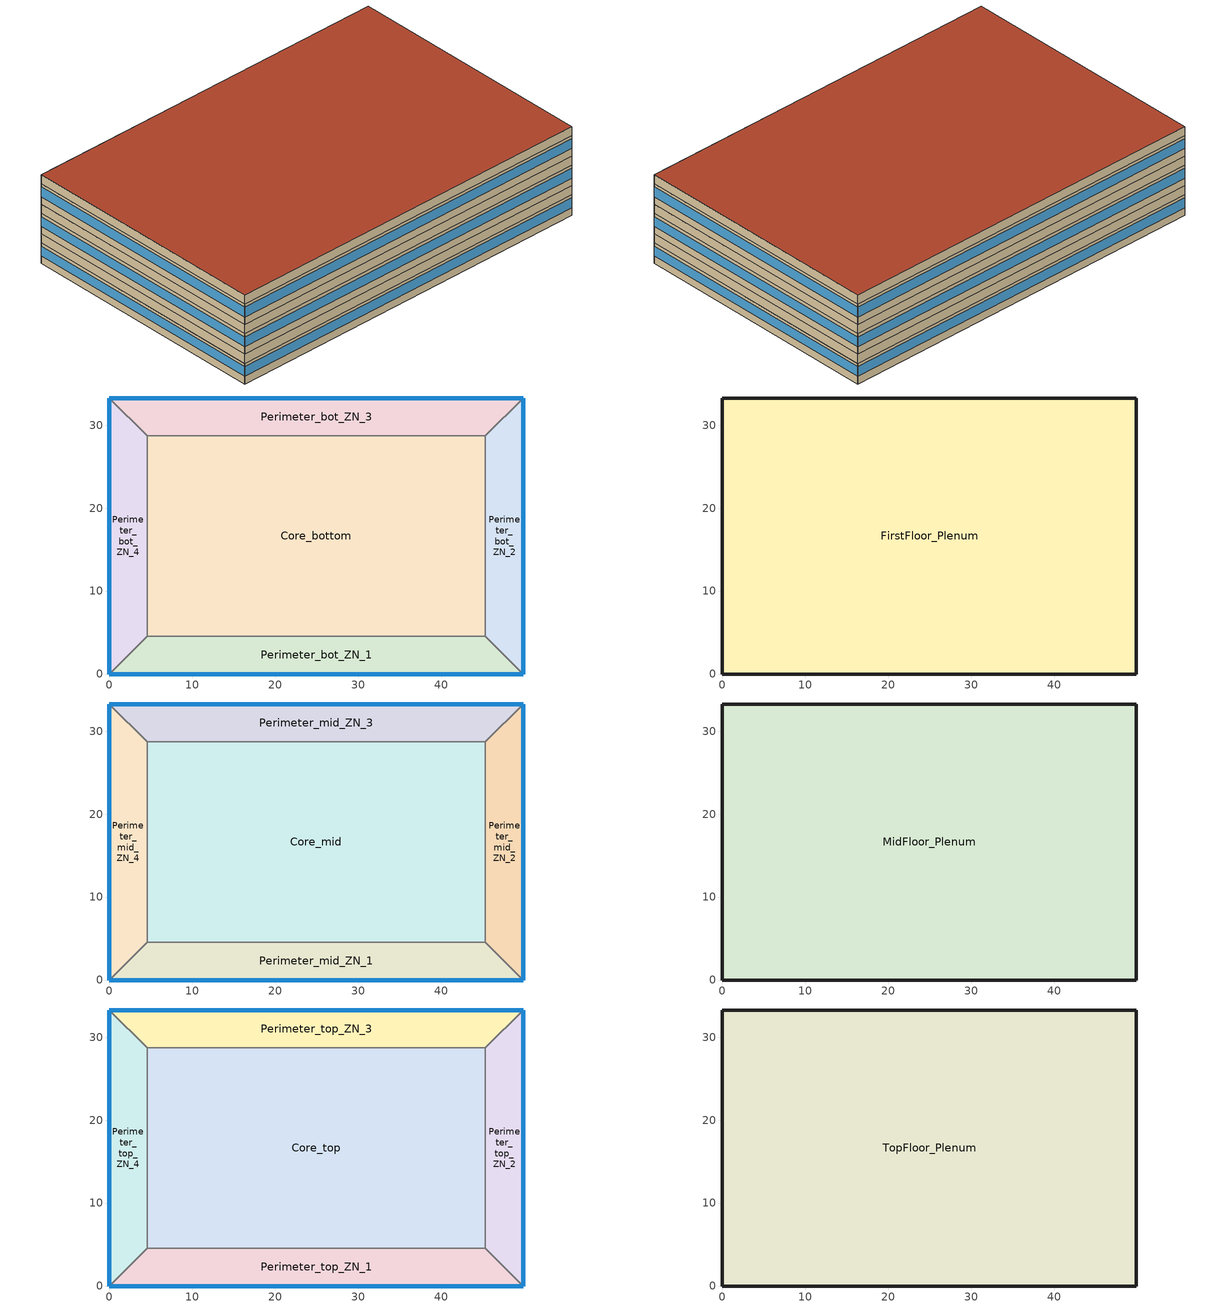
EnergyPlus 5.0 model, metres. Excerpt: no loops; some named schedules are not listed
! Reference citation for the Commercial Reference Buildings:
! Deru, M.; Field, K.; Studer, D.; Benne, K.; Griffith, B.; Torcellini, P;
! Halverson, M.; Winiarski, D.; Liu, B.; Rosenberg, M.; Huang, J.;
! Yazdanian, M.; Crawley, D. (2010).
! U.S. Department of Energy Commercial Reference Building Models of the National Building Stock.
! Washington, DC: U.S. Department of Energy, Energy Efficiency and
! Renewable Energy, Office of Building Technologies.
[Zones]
Core_bottom
 floor ground (ext-slab): 45.34,28.7 45.34,4.57 4.57,4.57 4.57,28.7 z0
 wall to Perimeter_bot_ZN_2 (int-walls): 45.34,4.57 45.34,28.7 z0:2.74
 wall to Perimeter_bot_ZN_3 (int-walls): 45.34,28.7 4.57,28.7 z0:2.74
 wall to Perimeter_bot_ZN_1 (int-walls): 4.57,4.57 45.34,4.57 z0:2.74
 wall to Perimeter_bot_ZN_4 (int-walls): 4.57,28.7 4.57,4.57 z0:2.74
Perimeter_bot_ZN_1
 floor ground (ext-slab): 0,0 4.57,4.57 45.34,4.57 49.91,0 z0
 wall outside (Steel Frame Non-res Ext Wall): 0,0 49.91,0 z0:2.74
 wall to Perimeter_bot_ZN_2 (int-walls): 49.91,0 45.34,4.57 z0:2.74
 wall to Perimeter_bot_ZN_4 (int-walls): 4.57,4.57 0,0 z0:2.74
 window (Window Non-res Fixed): 0,0 49.91,0 z1.02:2.33
Perimeter_bot_ZN_2
 floor ground (ext-slab): 49.91,0 45.34,4.57 45.34,28.7 49.91,33.27 z0
 wall outside (Steel Frame Non-res Ext Wall): 49.91,0 49.91,33.27 z0:2.74
 wall to Perimeter_bot_ZN_3 (int-walls): 49.91,33.27 45.34,28.7 z0:2.74
 window (Window Non-res Fixed): 49.91,0 49.91,33.27 z1.02:2.33
Perimeter_bot_ZN_3
 floor ground (ext-slab): 49.91,33.27 45.34,28.7 4.57,28.7 0,33.27 z0
 wall outside (Steel Frame Non-res Ext Wall): 49.91,33.27 0,33.27 z0:2.74
 wall to Perimeter_bot_ZN_4 (int-walls): 0,33.27 4.57,28.7 z0:2.74
 window (Window Non-res Fixed): 49.91,33.27 0,33.27 z1.02:2.33
Perimeter_bot_ZN_4
 floor ground (ext-slab): 0,33.27 4.57,28.7 4.57,4.57 0,0 z0
 wall outside (Steel Frame Non-res Ext Wall): 0,33.27 0,0 z0:2.74
 window (Window Non-res Fixed): 0,33.27 0,0 z1.02:2.33
FirstFloor_Plenum
 floor to Perimeter_bot_ZN_1 (DropCeiling): 45.34,4.57 49.91,0 0,0 4.57,4.57 z2.74
 floor to Perimeter_bot_ZN_2 (DropCeiling): 49.91,0 45.34,4.57 45.34,28.7 49.91,33.27 z2.74
 floor to Perimeter_bot_ZN_3 (DropCeiling): 0,33.27 49.91,33.27 45.34,28.7 4.57,28.7 z2.74
 floor to Perimeter_bot_ZN_4 (DropCeiling): 4.57,28.7 4.57,4.57 0,0 0,33.27 z2.74
 floor to Core_bottom (DropCeiling): 4.57,4.57 4.57,28.7 45.34,28.7 45.34,4.57 z2.74
 wall outside (Steel Frame Non-res Ext Wall): 49.91,0 49.91,33.27 0,33.27 0,0 49.91,0 z2.74:3.96
Core_mid
 floor to FirstFloor_Plenum (INT-FLOOR-TOPSIDE): 4.57,4.57 4.57,28.7 45.34,28.7 45.34,4.57 z3.96
 wall to Perimeter_mid_ZN_2 (int-walls): 45.34,4.57 45.34,28.7 z3.96:6.71
 wall to Perimeter_mid_ZN_3 (int-walls): 45.34,28.7 4.57,28.7 z3.96:6.71
 wall to Perimeter_mid_ZN_1 (int-walls): 4.57,4.57 45.34,4.57 z3.96:6.71
 wall to Perimeter_mid_ZN_4 (int-walls): 4.57,28.7 4.57,4.57 z3.96:6.71
Perimeter_mid_ZN_1
 floor to FirstFloor_Plenum (INT-FLOOR-TOPSIDE): 0,0 4.57,4.57 45.34,4.57 49.91,0 z3.96
 wall outside (Steel Frame Non-res Ext Wall): 0,0 49.91,0 z3.96:6.71
 wall to Perimeter_mid_ZN_2 (int-walls): 49.91,0 45.34,4.57 z3.96:6.71
 wall to Perimeter_mid_ZN_4 (int-walls): 4.57,4.57 0,0 z3.96:6.71
 window (Window Non-res Fixed): 0,0 49.91,0 z4.98:6.29
Perimeter_mid_ZN_2
 floor to FirstFloor_Plenum (INT-FLOOR-TOPSIDE): 49.91,0 45.34,4.57 45.34,28.7 49.91,33.27 z3.96
 wall outside (Steel Frame Non-res Ext Wall): 49.91,0 49.91,33.27 z3.96:6.71
 wall to Perimeter_mid_ZN_3 (int-walls): 49.91,33.27 45.34,28.7 z3.96:6.71
 window (Window Non-res Fixed): 49.91,0 49.91,33.27 z4.98:6.29
Perimeter_mid_ZN_3
 floor to FirstFloor_Plenum (INT-FLOOR-TOPSIDE): 49.91,33.27 45.34,28.7 4.57,28.7 0,33.27 z3.96
 wall outside (Steel Frame Non-res Ext Wall): 49.91,33.27 0,33.27 z3.96:6.71
 wall to Perimeter_mid_ZN_4 (int-walls): 0,33.27 4.57,28.7 z3.96:6.71
 window (Window Non-res Fixed): 49.91,33.27 0,33.27 z4.98:6.29
Perimeter_mid_ZN_4
 floor to FirstFloor_Plenum (INT-FLOOR-TOPSIDE): 0,33.27 4.57,28.7 4.57,4.57 0,0 z3.96
 wall outside (Steel Frame Non-res Ext Wall): 0,33.27 0,0 z3.96:6.71
 window (Window Non-res Fixed): 0,33.27 0,0 z4.98:6.29
MidFloor_Plenum
 floor to Perimeter_mid_ZN_1 (DropCeiling): 0,0 4.57,4.57 45.34,4.57 49.91,0 z6.71
 floor to Perimeter_mid_ZN_2 (DropCeiling): 49.91,33.27 49.91,0 45.34,4.57 45.34,28.7 z6.71
 floor to Perimeter_mid_ZN_3 (DropCeiling): 49.91,33.27 45.34,28.7 4.57,28.7 0,33.27 z6.71
 floor to Perimeter_mid_ZN_4 (DropCeiling): 0,33.27 4.57,28.7 4.57,4.57 0,0 z6.71
 floor to Core_mid (DropCeiling): 45.34,28.7 45.34,4.57 4.57,4.57 4.57,28.7 z6.71
 wall outside (Steel Frame Non-res Ext Wall): 49.91,0 49.91,33.27 0,33.27 0,0 49.91,0 z6.71:7.92
Core_top
 floor to MidFloor_Plenum (INT-FLOOR-TOPSIDE): 45.34,28.7 45.34,4.57 4.57,4.57 4.57,28.7 z7.92
 wall to Perimeter_top_ZN_2 (int-walls): 45.34,4.57 45.34,28.7 z7.92:10.67
 wall to Perimeter_top_ZN_3 (int-walls): 45.34,28.7 4.57,28.7 z7.92:10.67
 wall to Perimeter_top_ZN_1 (int-walls): 4.57,4.57 45.34,4.57 z7.92:10.67
 wall to Perimeter_top_ZN_4 (int-walls): 4.57,28.7 4.57,4.57 z7.92:10.67
Perimeter_top_ZN_1
 floor to MidFloor_Plenum (INT-FLOOR-TOPSIDE): 0,0 4.57,4.57 45.34,4.57 49.91,0 z7.92
 wall outside (Steel Frame Non-res Ext Wall): 0,0 49.91,0 z7.92:10.67
 wall to Perimeter_top_ZN_2 (int-walls): 49.91,0 45.34,4.57 z7.92:10.67
 wall to Perimeter_top_ZN_4 (int-walls): 4.57,4.57 0,0 z7.92:10.67
 window (Window Non-res Fixed): 0,0 49.91,0 z8.95:10.25
Perimeter_top_ZN_2
 floor to MidFloor_Plenum (INT-FLOOR-TOPSIDE): 49.91,0 45.34,4.57 45.34,28.7 49.91,33.27 z7.92
 wall outside (Steel Frame Non-res Ext Wall): 49.91,0 49.91,33.27 z7.92:10.67
 wall to Perimeter_top_ZN_3 (int-walls): 49.91,33.27 45.34,28.7 z7.92:10.67
 window (Window Non-res Fixed): 49.91,0 49.91,33.27 z8.95:10.25
Perimeter_top_ZN_3
 floor to MidFloor_Plenum (INT-FLOOR-TOPSIDE): 49.91,33.27 45.34,28.7 4.57,28.7 0,33.27 z7.92
 wall outside (Steel Frame Non-res Ext Wall): 49.91,33.27 0,33.27 z7.92:10.67
 wall to Perimeter_top_ZN_4 (int-walls): 0,33.27 4.57,28.7 z7.92:10.67
 window (Window Non-res Fixed): 49.91,33.27 0,33.27 z8.95:10.25
Perimeter_top_ZN_4
 floor to MidFloor_Plenum (INT-FLOOR-TOPSIDE): 0,33.27 4.57,28.7 4.57,4.57 0,0 z7.92
 wall outside (Steel Frame Non-res Ext Wall): 0,33.27 0,0 z7.92:10.67
 window (Window Non-res Fixed): 0,33.27 0,0 z8.95:10.25
TopFloor_Plenum
 floor to Perimeter_top_ZN_1 (DropCeiling): 0,0 4.57,4.57 45.34,4.57 49.91,0 z10.67
 floor to Perimeter_top_ZN_2 (DropCeiling): 49.91,0 45.34,4.57 45.34,28.7 49.91,33.27 z10.67
 floor to Perimeter_top_ZN_3 (DropCeiling): 0,33.27 49.91,33.27 45.34,28.7 4.57,28.7 z10.67
 floor to Perimeter_top_ZN_4 (DropCeiling): 0,0 0,33.27 4.57,28.7 4.57,4.57 z10.67
 floor to Core_top (DropCeiling): 4.57,28.7 45.34,28.7 45.34,4.57 4.57,4.57 z10.67
 wall outside (Steel Frame Non-res Ext Wall): 49.91,0 49.91,33.27 0,33.27 0,0 49.91,0 z10.67:11.89
 roof outside (IEAD Non-res Roof): 49.91,0 49.91,33.27 0,33.27 0,0 z11.89
[Building]
Ref Bldg Medium Office Pre1980_v1.3_5.0: North Axis=0; Terrain=City; Loads Convergence Tolerance Value=0.04; Temperature Convergence Tolerance Value=0.2; Solar Distribution=FullInteriorAndExterior; Maximum Number of Warmup Days=25
[Site:Location]
USA IL-CHICAGO-OHARE: Latitude {deg}=41.77; Longitude {deg}=-87.75; Time Zone {hr}=-6; Elevation {m}=190
[SizingPeriod:DesignDay] Barometric Pressure {Pa}=99063; Rain {0-no,1-yes}=0; Snow on ground {0-no,1-yes}=0; Day of Month=21; Daylight Savings Time Indicator=0; Humidity Indicating Type=WetBulb
Name | Maximum Dry-Bulb Temperature {C} | Daily Temp Range {C} | Humidity Indicating Conditions at Maximum Dry-Bulb | Wind Speed {m/s} design conditions vs. traditional 6.71 m/s (15 mph) | Wind Direction {Degrees; N=0, S=180} | Clearness {0.0 to 1.1} | Month | Day Type | Wind Speed {m/s} design conditions vs. traditional 3.35 m/s (7mph)
CHICAGO Ann Htg 99.6% Condns DB | -20.6 | 0 | -20.6 | 4.9 | 270 | 0 | 1 | WinterDesignDay
CHICAGO Ann Clg .4% Condns WB=>MDB | 31.2 | 10.7 | 25.5 |  | 230 | 1 | 7 | SummerDesignDay | 5.3
[Site:WaterMainsTemperature]
Calculation Method=CORRELATION; Annual Average Outdoor Air Temperature {C}=9.69; Maximum Difference In Monthly Average Outdoor Air Temperatures {deltaC}=28.1
[Site:GroundTemperature:BuildingSurface]
19.527, 19.502, 19.536, 19.598, 20.002, 21.64, 22.225, 22.375, 21.449, 20.121, 19.802, 19.633
[Construction]
Steel Frame Non-res Ext Wall: Wood Siding, Steel Frame NonRes Wall Insulation, 1/2IN Gypsum
IEAD Non-res Roof: Roof Membrane, IEAD NonRes Roof Insulation, Metal Decking
ext-slab: HW CONCRETE, CP02 CARPET PAD
int-walls: 1/2IN Gypsum, 1/2IN Gypsum
INT-FLOOR-TOPSIDE: MAT-CC05 4 HW CONCRETE, CP02 CARPET PAD
Window Non-res Fixed: NonRes Fixed Assembly Window
DropCeiling: Std AC02
InteriorFurnishings: Std Wood 6inch
[Material] Thermal Absorptance=0.9
Name | Roughness | Thickness {m} | Conductivity {W/m-K} | Density {kg/m3} | Specific Heat {J/kg-K} | Solar Absorptance | Visible Absorptance | Density | Specific Heat | Visible Absorptance! Common Materials
Steel Frame NonRes Wall Insulation | MediumRough | 0.03964 | 0.049 | 265 | 836.8 | 0.7 | 0.7
IEAD NonRes Roof Insulation | MediumRough | 0.110216 | 0.049 |  |  | 0.7 | 0.7 | 265 | 836.8
Std Wood 6inch | MediumSmooth | 0.15 | 0.12 | 540 | 1210 | 0.7 |  |  |  | 0.7
Wood Siding | MediumSmooth | 0.01 | 0.11 | 544.62 | 1210 | 0.78 | 0.78
1/2IN Gypsum | Smooth | 0.0127 | 0.16 | 784.9 | 830 | 0.92 | 0.92
HW CONCRETE; MAT-CC05 4 HW CONCRETE | Rough | 0.1016 | 1.311 | 2240 | 836.8 | 0.7 | 0.7
Roof Membrane | VeryRough | 0.0095 | 0.16 | 1121.29 | 1460 | 0.7 | 0.7
Metal Decking | MediumSmooth | 0.0015 | 45.006 | 7680 | 418.4 | 0.7 | 0.3
Std AC02 | MediumSmooth | 0.0127 | 0.057 | 288 | 1339 | 0.7 | 0.2
[WindowMaterial:SimpleGlazingSystem]
NonRes Fixed Assembly Window: U-Factor=3.52036; Solar Heat Gain Coefficient=0.41
[Material:NoMass]
CP02 CARPET PAD: Roughness=VeryRough; Thermal Resistance {(m2-K)/W}=0.2165; Thermal Absorptance=0.9; Solar Absorptance=0.7; Visible Absorptance=0.8
[Zone] Type=1; Multiplier=1
Name | Part of Total Floor Area
Core_bottom; Core_mid; Core_top; Perimeter_bot_ZN_1; Perimeter_bot_ZN_2; Perimeter_bot_ZN_3; Perimeter_bot_ZN_4; Perimeter_mid_ZN_1; Perimeter_mid_ZN_2; Perimeter_mid_ZN_3; Perimeter_mid_ZN_4; Perimeter_top_ZN_1; Perimeter_top_ZN_2; Perimeter_top_ZN_3; Perimeter_top_ZN_4 | Yes
FirstFloor_Plenum; MidFloor_Plenum; TopFloor_Plenum | No
[People] Schedule=BLDG_OCC_SCH; Number of People Calculation Method=Area/Person; Zone Area per Person=18.58; Fraction Radiant=0.3; User Specified Sensible Fraction=AUTOCALCULATE; Activity Level Schedule=ACTIVITY_SCH; Enable ASHRAE 55 Comfort Warnings=No; MRT Calculation=ZoneAveraged; Work Efficiency Schedule=WORK_EFF_SCH; Clothing Schedule=CLOTHING_SCH; Air Velocity Schedule=AIR_VELO_SCH; Thermal Comfort Report=FANGER
Name | Zone
Core_bottom People | Core_bottom
Core_mid People | Core_mid
Core_top People | Core_top
Perimeter_bot_ZN_1 People | Perimeter_bot_ZN_1
Perimeter_bot_ZN_2 People | Perimeter_bot_ZN_2
Perimeter_bot_ZN_3 People | Perimeter_bot_ZN_3
Perimeter_bot_ZN_4 People | Perimeter_bot_ZN_4
Perimeter_mid_ZN_1 People | Perimeter_mid_ZN_1
Perimeter_mid_ZN_2 People | Perimeter_mid_ZN_2
Perimeter_mid_ZN_3 People | Perimeter_mid_ZN_3
Perimeter_mid_ZN_4 People | Perimeter_mid_ZN_4
Perimeter_top_ZN_1 People | Perimeter_top_ZN_1
Perimeter_top_ZN_2 People | Perimeter_top_ZN_2
Perimeter_top_ZN_3 People | Perimeter_top_ZN_3
Perimeter_top_ZN_4 People | Perimeter_top_ZN_4
[Lights] Schedule=BLDG_LIGHT_SCH; Design Level Calculation Method=Watts/Area; Watts per Zone Area {W/m2}=16.89; Return Air Fraction=0.4; Fraction Radiant=0.4; Fraction Visible=0.2; Fraction Replaceable=1; Return Air Fraction is Calculated from Plenum Temperature=No
Name | Zone
Core_bottom_Lights | Core_bottom
Core_mid_Lights | Core_mid
Core_top_Lights | Core_top
Perimeter_bot_ZN_1_Lights | Perimeter_bot_ZN_1
Perimeter_bot_ZN_2_Lights | Perimeter_bot_ZN_2
Perimeter_bot_ZN_3_Lights | Perimeter_bot_ZN_3
Perimeter_bot_ZN_4_Lights | Perimeter_bot_ZN_4
Perimeter_mid_ZN_1_Lights | Perimeter_mid_ZN_1
Perimeter_mid_ZN_2_Lights | Perimeter_mid_ZN_2
Perimeter_mid_ZN_3_Lights | Perimeter_mid_ZN_3
Perimeter_mid_ZN_4_Lights | Perimeter_mid_ZN_4
Perimeter_top_ZN_1_Lights | Perimeter_top_ZN_1
Perimeter_top_ZN_2_Lights | Perimeter_top_ZN_2
Perimeter_top_ZN_3_Lights | Perimeter_top_ZN_3
Perimeter_top_ZN_4_Lights | Perimeter_top_ZN_4
[ElectricEquipment] Fraction Latent=0; Fraction Radiant=0.5; Fraction Lost=0
Name | Zone | Schedule | Design Level Calculation Method | Watts per Zone Floor Area {W/m2} | Design Level {W}
Core_bottom_PlugMisc_Equip | Core_bottom | BLDG_EQUIP_SCH | Watts/Area | 10.76
Core_mid_PlugMisc_Equip | Core_mid | BLDG_EQUIP_SCH | Watts/Area | 10.76
Core_top_PlugMisc_Equip | Core_top | BLDG_EQUIP_SCH | Watts/Area | 10.76
Perimeter_bot_ZN_1_PlugMisc_Equip | Perimeter_bot_ZN_1 | BLDG_EQUIP_SCH | Watts/Area | 10.76
Perimeter_bot_ZN_2_PlugMisc_Equip | Perimeter_bot_ZN_2 | BLDG_EQUIP_SCH | Watts/Area | 10.76
Perimeter_bot_ZN_3_PlugMisc_Equip | Perimeter_bot_ZN_3 | BLDG_EQUIP_SCH | Watts/Area | 10.76
Perimeter_bot_ZN_4_PlugMisc_Equip | Perimeter_bot_ZN_4 | BLDG_EQUIP_SCH | Watts/Area | 10.76
Perimeter_mid_ZN_1_PlugMisc_Equip | Perimeter_mid_ZN_1 | BLDG_EQUIP_SCH | Watts/Area | 10.76
Perimeter_mid_ZN_2_PlugMisc_Equip | Perimeter_mid_ZN_2 | BLDG_EQUIP_SCH | Watts/Area | 10.76
Perimeter_mid_ZN_3_PlugMisc_Equip | Perimeter_mid_ZN_3 | BLDG_EQUIP_SCH | Watts/Area | 10.76
Perimeter_mid_ZN_4_PlugMisc_Equip | Perimeter_mid_ZN_4 | BLDG_EQUIP_SCH | Watts/Area | 10.76
Perimeter_top_ZN_1_PlugMisc_Equip | Perimeter_top_ZN_1 | BLDG_EQUIP_SCH | Watts/Area | 10.76
Perimeter_top_ZN_2_PlugMisc_Equip | Perimeter_top_ZN_2 | BLDG_EQUIP_SCH | Watts/Area | 10.76
Perimeter_top_ZN_3_PlugMisc_Equip | Perimeter_top_ZN_3 | BLDG_EQUIP_SCH | Watts/Area | 10.76
Perimeter_top_ZN_4_PlugMisc_Equip | Perimeter_top_ZN_4 | BLDG_EQUIP_SCH | Watts/Area | 10.76
Core_bottom_Elevators_Equip | Core_bottom | BLDG_ELEVATORS | EquipmentLevel |  | 32109.9
[Exterior:Lights]
Exterior Facade Lighting: Schedule=ALWAYS_ON; Design Level=17809; Control Option=AstronomicalClock
[ZoneInfiltration:DesignFlowRate] Schedule=INFIL_QUARTER_ON_SCH; Design Volume Flow Rate Calculation Method=Flow/ExteriorArea; Flow per Exterior Surface Area {m3/s/m2}=0.001133; Constant Term Coefficient=1; Temperature Term Coefficient=0; Velocity Term Coefficient=0; Velocity Squared Term Coefficient=0
Name | Zone
FirstFloor_Plenum_Infiltration | FirstFloor_Plenum
MidFloor_Plenum_Infiltration | MidFloor_Plenum
Perimeter_bot_ZN_1_Infiltration | Perimeter_bot_ZN_1
Perimeter_bot_ZN_2_Infiltration | Perimeter_bot_ZN_2
Perimeter_bot_ZN_3_Infiltration | Perimeter_bot_ZN_3
Perimeter_bot_ZN_4_Infiltration | Perimeter_bot_ZN_4
Perimeter_mid_ZN_1_Infiltration | Perimeter_mid_ZN_1
Perimeter_mid_ZN_2_Infiltration | Perimeter_mid_ZN_2
Perimeter_mid_ZN_3_Infiltration | Perimeter_mid_ZN_3
Perimeter_mid_ZN_4_Infiltration | Perimeter_mid_ZN_4
Perimeter_top_ZN_1_Infiltration | Perimeter_top_ZN_1
Perimeter_top_ZN_2_Infiltration | Perimeter_top_ZN_2
Perimeter_top_ZN_3_Infiltration | Perimeter_top_ZN_3
Perimeter_top_ZN_4_Infiltration | Perimeter_top_ZN_4
TopFloor_Plenum_Infiltration | TopFloor_Plenum
[InternalMass] Construction=InteriorFurnishings
Name | Zone | Surface Area
Core_bottom Internal Mass | Core_bottom | 1967.07
Core_mid Internal Mass | Core_mid | 1967.07
Core_top Internal Mass | Core_top | 1967.07
Perimeter_bot_ZN_1 Internal Mass | Perimeter_bot_ZN_1 | 414.6763
Perimeter_bot_ZN_2 Internal Mass | Perimeter_bot_ZN_2 | 262.5244
Perimeter_bot_ZN_3 Internal Mass | Perimeter_bot_ZN_3 | 414.6763
Perimeter_bot_ZN_4 Internal Mass | Perimeter_bot_ZN_4 | 262.5072
Perimeter_mid_ZN_1 Internal Mass | Perimeter_mid_ZN_1 | 414.6763
Perimeter_mid_ZN_2 Internal Mass | Perimeter_mid_ZN_2 | 262.5244
Perimeter_mid_ZN_3 Internal Mass | Perimeter_mid_ZN_3 | 414.6763
Perimeter_mid_ZN_4 Internal Mass | Perimeter_mid_ZN_4 | 262.5072
Perimeter_top_ZN_1 Internal Mass | Perimeter_top_ZN_1 | 414.6763
Perimeter_top_ZN_2 Internal Mass | Perimeter_top_ZN_2 | 262.5244
Perimeter_top_ZN_3 Internal Mass | Perimeter_top_ZN_3 | 414.6763
Perimeter_top_ZN_4 Internal Mass | Perimeter_top_ZN_4 | 262.5072
[AvailabilityManager:NightCycle] Availability Schedule=Always_On; Fan Schedule=HVACOperationSchd; Control Type {CycleOnAny | CycleOnControlZone | CycleOnAnyZoneFansOnly}=CycleOnAny; Thermostat Tolerance {delta C}=1; Cycling Run Time {s}=1800
PSZ_1:1 Availability Manager; PSZ_1:2 Availability Manager; PSZ_1:3 Availability Manager; PSZ_1:4 Availability Manager; PSZ_1:5 Availability Manager; PSZ_2:1 Availability Manager; PSZ_2:2 Availability Manager; PSZ_2:3 Availability Manager; PSZ_2:4 Availability Manager; PSZ_2:5 Availability Manager; PSZ_3:1 Availability Manager; PSZ_3:2 Availability Manager; PSZ_3:3 Availability Manager; PSZ_3:4 Availability Manager; PSZ_3:5 Availability Manager
[UtilityCost:Tariff]
Name | Output Meter | Conversion Factor Choice | Demand Window Length | Monthly Charge or Variable | Group
PSI_LLF_LowLoadFactorService | Electricity:Facility | kWh | HalfHour | 15 | Comm Elect
PSI_CS_CommercialElectricService | Electricity:Facility | kWh |  | 9.4 | Comm Elect
IN_EIAMonthlyRateGas | Gas:Facility | MCF |  | 0 | Comm Gas
[UtilityCost:Charge:Block] Source Variable=totalEnergy; Season=Annual; Category Variable=EnergyCharges
Name | Charge Variable | Tariff | Block Size 1 Value or Variable | Block 1 Cost per Unit Value or Variable | Block Size 2 Value or Variable | Block 2 Cost per Unit Value or Variable | Block Size 3 Value or Variable | Block 3 Cost per Unit Value or Variable | Block Size 4 Value or Variable | Block 4 Cost per Unit Value or Variable | Block Size Multiplier Value or Variable
 | AnnualEnergyCharge | PSI_LLF_LowLoadFactorService | 300 | 0.108222 | 700 | 0.087021 | 1500 | 0.07842 | remaining | 0.05832
 | AnnualDemandBaseCharge | PSI_LLF_LowLoadFactorService | 190 | 0 | 110 | 0.051773 | remaining | 0.046965 |  |  | TotalDemand
 | AnnualEnergyCharge | PSI_CS_CommercialElectricService | 300 | 0.082409 | 700 | 0.072873 | 1500 | 0.061696 | remaining | 0.041179
[UtilityCost:Charge:Simple] Season=Annual
Name | Charge Variable | Tariff | Source Variable | Category Variable | Cost per Unit Value or Variable
 | FuelCostAdjustEnergyCharge | PSI_LLF_LowLoadFactorService | totalEnergy | EnergyCharges | 0.002028
 | QualPollutionControlAdjustEnergyCharge | PSI_LLF_LowLoadFactorService | totalEnergy | EnergyCharges | 0.000536
 | SoxNoxRiderAdjustEnergyCharge | PSI_LLF_LowLoadFactorService | totalEnergy | EnergyCharges | 0.001127
 | DSMRiderAdjustEnergyCharge | PSI_LLF_LowLoadFactorService | totalEnergy | EnergyCharges | -0.00037
 | PurchPowerTrackerAdjustEnergyCharge | PSI_LLF_LowLoadFactorService | totalEnergy | EnergyCharges | -3.1e-05
 | MidwestISOAdjustEnergyCharge | PSI_LLF_LowLoadFactorService | totalEnergy | EnergyCharges | -0.000216
 | CleanCoalRiderEnergyCharge | PSI_LLF_LowLoadFactorService | totalEnergy | EnergyCharges | 0.000833
 | TaxofeightPercent | PSI_LLF_LowLoadFactorService | SubTotal | Taxes | 0.08
 | FuelCostAdjustEnergyCharge | PSI_CS_CommercialElectricService | totalEnergy | EnergyCharges | 0.002028
 | QualPollutionControlAdjustEnergyCharge | PSI_CS_CommercialElectricService | totalEnergy | EnergyCharges | 0.000536
 | SoxNoxRiderAdjustEnergyCharge | PSI_CS_CommercialElectricService | totalEnergy | EnergyCharges | 0.001127
 | DSMRiderAdjustEnergyCharge | PSI_CS_CommercialElectricService | totalEnergy | EnergyCharges | 0.000021
